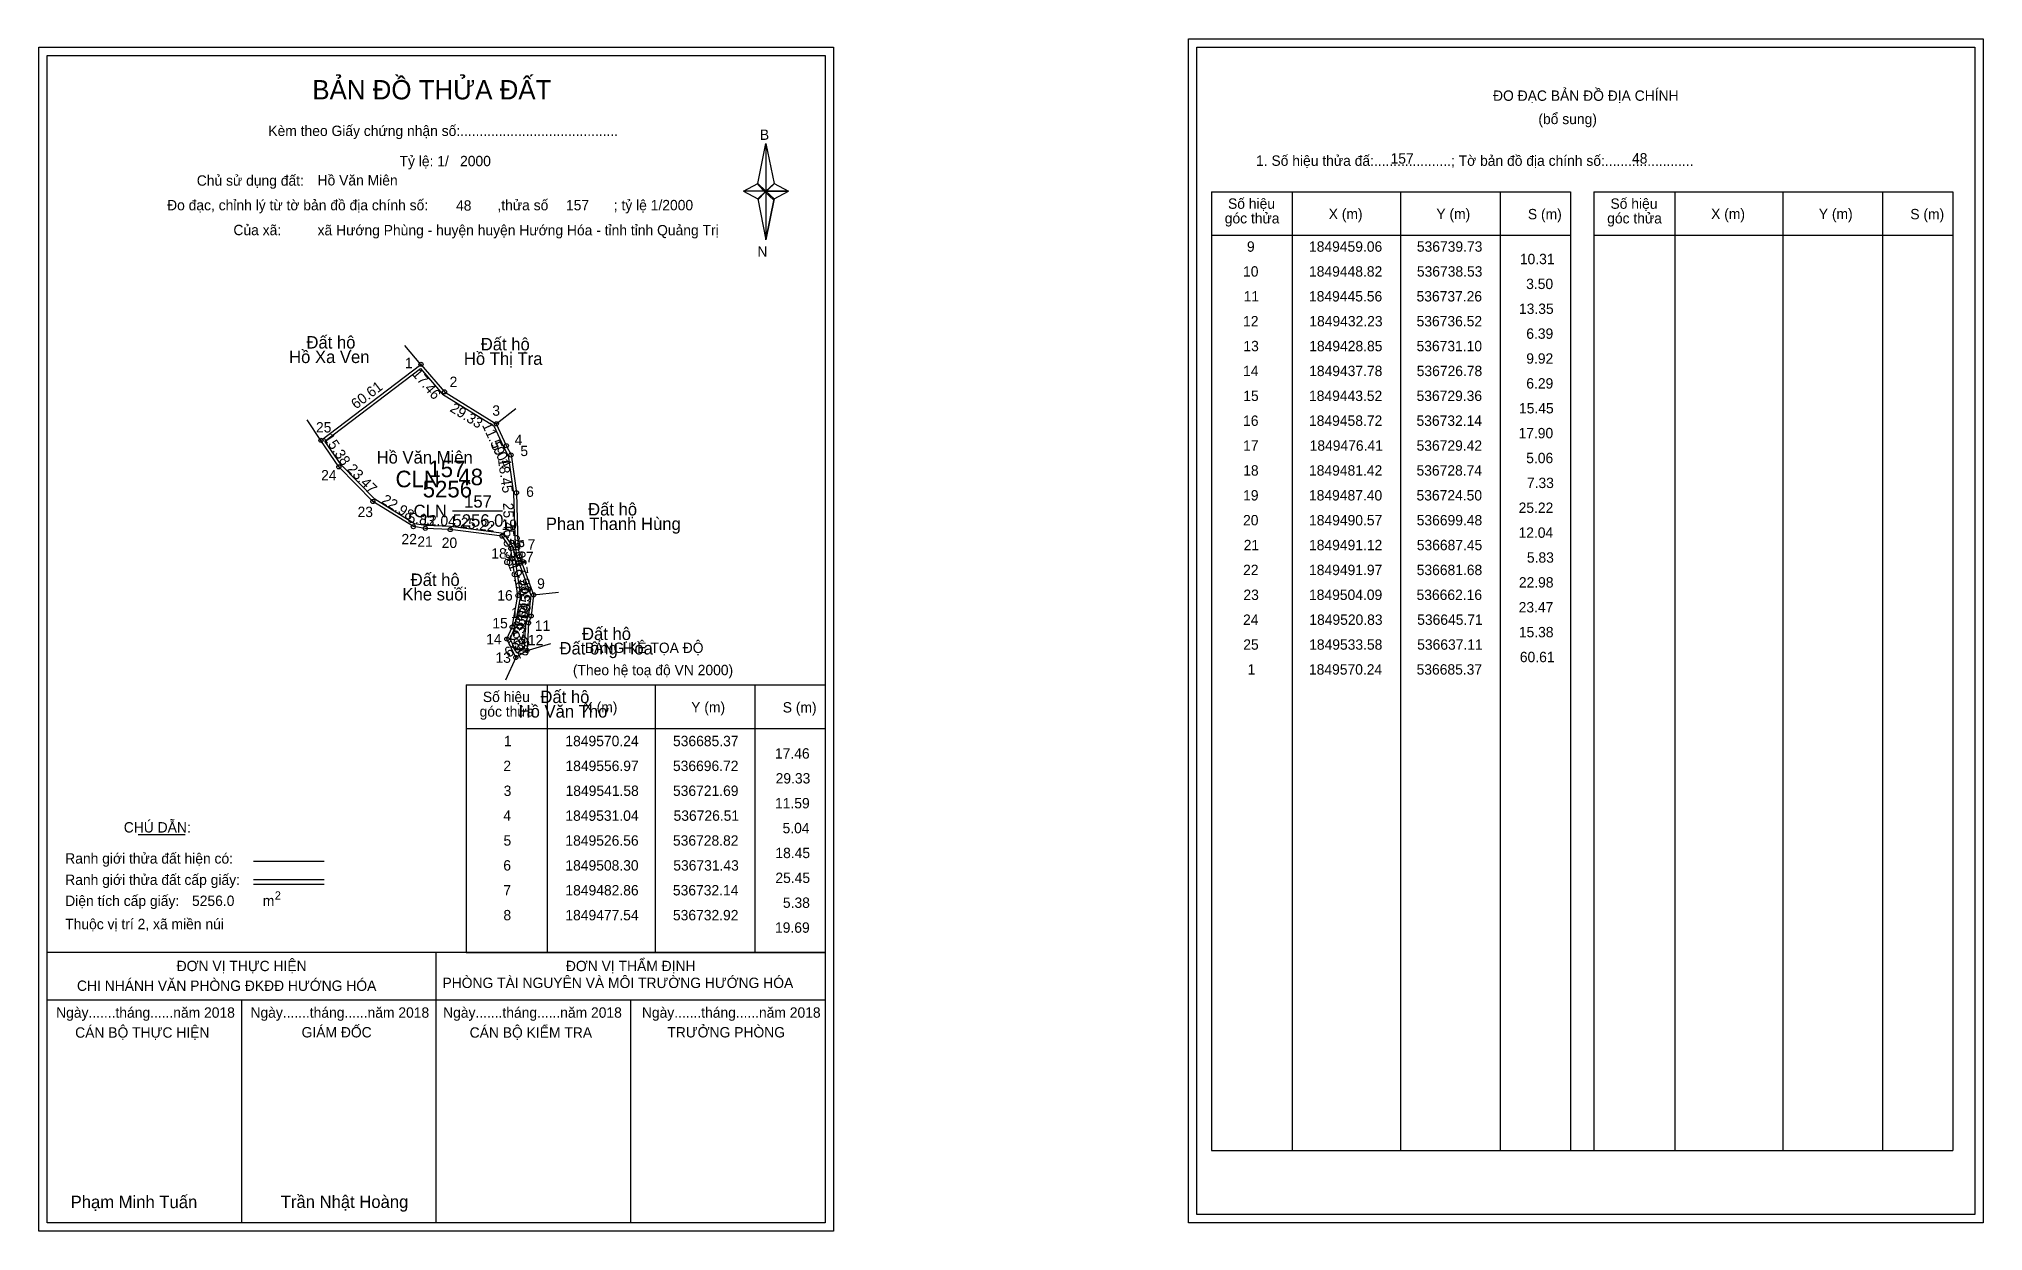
# Model space of a CAD drawing. Extents: x 536501 to 537439, y 1849152 to 1849727.
import ezdxf

# ---------------------------------------------------------------- set-up
doc = ezdxf.new("R2010")
doc.units = 0
for name, color, linetype in [('Level 1', 7, 'Continuous'), ('Level 10', 7, 'Continuous'), ('Level 11', 7, 'Continuous'), ('Level 13', 7, 'Continuous'), ('Level 2', 7, 'Continuous'), ('Level 27', 7, 'Continuous'), ('Level 3', 7, 'Continuous'), ('Level 36', 7, 'Continuous'), ('Level 4', 7, 'Continuous'), ('Level 49', 7, 'Continuous'), ('Level 5', 7, 'Continuous'), ('Level 53', 7, 'Continuous'), ('Level 55', 7, 'Continuous'), ('Level 6', 7, 'Continuous'), ('Level 63', 7, 'Continuous'), ('Level 7', 7, 'Continuous'), ('Level 9', 7, 'Continuous')]:
    doc.layers.add(name, color=color, linetype=linetype)

msp = doc.modelspace()

# ---------------------------------------------------------------- linework, layer by layer
at = {"layer": 'Level 1'}
for p, q in [((536505.01, 1849719.27), (536505.01, 1849719.27)), ((537059.66, 1849723.27), (537059.66, 1849723.27)), ((536847.86, 1849657.51), (536851.79, 1849676.79)), ((536851.79, 1849676.79), (536851.79, 1849653.74)), ((536851.79, 1849676.79), (536855.73, 1849657.51)), ((536840.97, 1849653.74), (536847.86, 1849657.51)), ((536847.86, 1849657.51), (536851.79, 1849653.74)), ((536851.5, 1849653.3), (536847.86, 1849657.07)), ((536851.79, 1849653.74), (536847.86, 1849650.06)), ((536851.5, 1849653.3), (536847.86, 1849649.62)), ((536847.86, 1849649.62), (536851.5, 1849653.3)), ((536847.86, 1849650.06), (536851.79, 1849630.34)), ((536855.43, 1849657.07), (536851.5, 1849653.3)), ((536851.5, 1849653.3), (536855.43, 1849657.07)), ((536855.43, 1849649.62), (536851.5, 1849653.3)), ((536855.73, 1849657.51), (536851.79, 1849653.74)), ((536851.79, 1849653.74), (536851.79, 1849630.34)), ((536851.79, 1849653.74), (536862.61, 1849653.74)), ((536851.79, 1849653.74), (536855.73, 1849650.06)), ((536855.73, 1849650.06), (536851.79, 1849630.34)), ((536855.73, 1849650.06), (536862.61, 1849653.74)), ((537066.72, 1849653.56), (537239.93, 1849653.56)), ((537105.9, 1849191.03), (537105.9, 1849653.56)), ((537158.05, 1849191.03), (537158.05, 1849653.56)), ((537205.99, 1849653.56), (537205.99, 1849191.03)), ((537239.93, 1849653.56), (537239.93, 1849191.03)), ((537251.24, 1849653.56), (537424.44, 1849653.56)), ((537290.42, 1849191.03), (537290.42, 1849653.56)), ((537342.56, 1849191.03), (537342.56, 1849653.56)), ((537390.51, 1849653.56), (537390.51, 1849191.03)), ((537424.44, 1849653.56), (537424.44, 1849191.03)), ((537066.72, 1849632.51), (537239.93, 1849632.51)), ((537251.24, 1849632.51), (537424.44, 1849632.51)), ((536707.2, 1849415.62), (536880.4, 1849415.62)), ((536746.38, 1849286.57), (536746.38, 1849415.62)), ((536798.52, 1849286.57), (536798.52, 1849415.62)), ((536846.47, 1849415.62), (536846.47, 1849286.57)), ((536707.2, 1849394.56), (536880.4, 1849394.56)), ((536548.85, 1849343.4), (536571.65, 1849343.4)), ((536604.58, 1849330.59), (536638.6, 1849330.59)), ((536604.58, 1849321.7), (536638.6, 1849321.7)), ((536604.58, 1849319.51), (536638.6, 1849319.51)), ((536718.67, 1849286.57), (536505.01, 1849286.57)), ((536880.4, 1849286.57), (536670.72, 1849286.57)), ((536692.71, 1849156.12), (536692.71, 1849286.57)), ((536707.2, 1849286.56), (536880.4, 1849286.56)), ((536880.41, 1849263.47), (536505.01, 1849263.47)), ((536598.86, 1849156.12), (536598.86, 1849263.47)), ((536786.56, 1849156.12), (536786.56, 1849263.47)), ((537066.72, 1849191.03), (537424.44, 1849191.03)), ((536880.4, 1849156.12), (536880.4, 1849156.12)), ((537435.06, 1849160.12), (537435.06, 1849160.12))]:
    msp.add_line(p, q, dxfattribs=at)
for points in [[(536847.86, 1849657.51), (536851.79, 1849676.79), (536851.79, 1849653.74)], [(536840.97, 1849653.74), (536847.86, 1849650.06), (536851.79, 1849653.74)], [(536851.79, 1849653.74), (536855.73, 1849657.51), (536862.61, 1849653.74)], [(536851.79, 1849653.74), (536851.79, 1849630.34), (536855.73, 1849650.06)]]:
    msp.add_lwpolyline(points, close=True, dxfattribs=at)
at = {"layer": 'Level 10'}
for p, q in [((536696.72, 1849556.97), (536721.69, 1849541.58)), ((536699.48, 1849490.57), (536687.45, 1849491.12)), ((536724.5, 1849487.4), (536699.48, 1849490.57)), ((536728.74, 1849481.42), (536724.5, 1849487.4)), ((536729.42, 1849476.41), (536728.74, 1849481.42)), ((536726.78, 1849437.78), (536729.36, 1849443.52))]:
    msp.add_line(p, q, dxfattribs=at)
for points in [[(536721.69, 1849541.58), (536726.51, 1849531.04), (536728.82, 1849526.56), (536731.43, 1849508.3), (536732.14, 1849482.86), (536732.92, 1849477.54), (536739.73, 1849459.06), (536738.53, 1849448.82), (536737.26, 1849445.56), (536736.52, 1849432.23), (536731.1, 1849428.85), (536726.78, 1849437.78), (536729.36, 1849443.52), (536732.14, 1849458.72), (536729.42, 1849476.41), (536728.74, 1849481.42), (536724.5, 1849487.4), (536699.48, 1849490.57), (536687.45, 1849491.12), (536681.68, 1849491.97), (536662.16, 1849504.09), (536645.71, 1849520.83), (536637.11, 1849533.58), (536685.37, 1849570.24), (536696.72, 1849556.97)], [(536720.59, 1849540.61), (536725.25, 1849530.43), (536727.47, 1849526.13), (536730.03, 1849508.18), (536730.74, 1849482.74), (536731.56, 1849477.19), (536738.3, 1849458.89), (536737.16, 1849449.16), (536735.87, 1849445.86), (536735.16, 1849433.03), (536731.68, 1849430.86), (536728.32, 1849437.8), (536730.71, 1849443.1), (536733.56, 1849458.7), (536730.81, 1849476.61), (536730.08, 1849481.95), (536725.29, 1849488.71), (536699.6, 1849491.97), (536687.58, 1849492.52), (536682.17, 1849493.31), (536663.04, 1849505.19), (536646.8, 1849521.72), (536639.01, 1849533.27), (536685.16, 1849568.33), (536695.8, 1849555.89)]]:
    msp.add_lwpolyline(points, close=True, dxfattribs=at)
at = {"layer": 'Level 11'}
for centre in [(536685.37, 1849570.24), (536696.72, 1849556.97), (536721.69, 1849541.58), (536721.69, 1849541.58), (536637.11, 1849533.58), (536726.51, 1849531.04), (536728.82, 1849526.56), (536645.71, 1849520.83), (536731.43, 1849508.3), (536662.16, 1849504.09), (536681.68, 1849491.97), (536687.45, 1849491.12), (536699.48, 1849490.57), (536724.5, 1849487.4), (536728.74, 1849481.42), (536732.14, 1849482.86), (536729.42, 1849476.41), (536732.92, 1849477.54), (536732.14, 1849458.72), (536739.73, 1849459.06), (536729.36, 1849443.52), (536737.26, 1849445.56), (536738.53, 1849448.82), (536726.78, 1849437.78), (536736.52, 1849432.23), (536731.1, 1849428.85)]:
    msp.add_circle(centre, 1, dxfattribs=at)
at = {"layer": 'Level 27'}
for p, q in [((536685.37, 1849570.24), (536677.57, 1849579.36)), ((536721.69, 1849541.58), (536731.1, 1849549.02)), ((536637.11, 1849533.58), (536630.4, 1849543.53)), ((536739.73, 1849459.06), (536751.66, 1849460.35)), ((536736.52, 1849432.23), (536748.02, 1849435.64)), ((536731.1, 1849428.85), (536726.1, 1849417.94))]:
    msp.add_line(p, q, dxfattribs=at)
at = {"layer": 'Level 3'}
for p, q in [((537066.72, 1849653.56), (537066.72, 1849191.03)), ((537251.24, 1849653.56), (537251.24, 1849191.03)), ((536707.2, 1849415.62), (536707.2, 1849286.57))]:
    msp.add_line(p, q, dxfattribs=at)
at = {"layer": 'Level 63'}
for points in [[(537055.66, 1849727.27), (537439.06, 1849727.27), (537439.06, 1849156.12), (537055.66, 1849156.12)], [(536501.01, 1849723.27), (536884.41, 1849723.27), (536884.41, 1849152.12), (536501.01, 1849152.12)], [(536505.01, 1849719.27), (536880.41, 1849719.27), (536880.41, 1849156.12), (536505.01, 1849156.12)], [(537059.66, 1849723.27), (537435.06, 1849723.27), (537435.06, 1849160.12), (537059.66, 1849160.12)]]:
    msp.add_lwpolyline(points, close=True, dxfattribs=at)
at = {"layer": 'Level 9'}
msp.add_line((536700.58, 1849499.54), (536724.66, 1849499.54), dxfattribs=at)

# ---------------------------------------------------------------- texts
at = {"layer": 'Level 1'}
for s, height, p in [('BẢN ĐỒ THỬA ĐẤT', 9.3313, (536632.94, 1849698.08)), ('ĐO ĐẠC BẢN ĐỒ ĐỊA CHÍNH', 5, (537202.61, 1849697.39)), ('Kèm theo Giấy chứng nhận số:.........................................', 5, (536611.71, 1849680.42)), ('(bổ sung)', 5, (537224.49, 1849686.15)), ('B', 5, (536848.88, 1849678.54)), ('1. Số hiệu thửa đấ:....................; Tờ bản đồ địa chính số:.......................', 5, (537088.27, 1849666.03)), ('Chủ sử dụng đất:', 5, (536577.19, 1849656.44)), ('Đo đạc, chỉnh lý từ tờ bản đồ địa chính số:                  ,thửa số                 ; tỷ lệ 1/2000', 5, (536562.87, 1849644.58)), ('Số hiệu', 5, (537074.75, 1849645.3)), ('Số hiệu', 5, (537259.27, 1849645.3)), ('góc thửa', 5, (537073.17, 1849638.24)), ('X (m)', 5, (537123.32, 1849640.35)), ('Y (m)', 5, (537175.27, 1849640.35)), ('S (m)', 5, (537219.43, 1849640.25)), ('góc thửa', 5, (537257.68, 1849638.24)), ('X (m)', 5, (537307.83, 1849640.35)), ('Y (m)', 5, (537359.79, 1849640.35)), ('S (m)', 5, (537403.94, 1849640.25)), ('Của xã:', 5, (536594.87, 1849632.58)), ('N', 5, (536847.68, 1849622.2)), ('BẢNG KÊ TỌA ĐỘ', 5, (536764.47, 1849431.02)), ('(Theo hệ toạ độ VN 2000)', 5, (536758.66, 1849420.3)), ('góc thửa', 5, (536713.65, 1849400.29)), ('Số hiệu', 5, (536715.23, 1849407.35)), ('X (m)', 5, (536763.79, 1849402.4)), ('Y (m)', 5, (536815.75, 1849402.4)), ('S (m)', 5, (536859.9, 1849402.3)), ('CHÚ DẪN:', 5, (536541.97, 1849344.41)), ('Ranh giới thửa đất hiện có:', 5, (536513.71, 1849329.41)), ('Ranh giới thửa đất cấp giấy:', 5, (536513.71, 1849319.13)), ('Diện tích cấp giấy:', 5, (536513.71, 1849308.97)), ('m', 5, (536609.02, 1849309.01)), ('2', 4, (536614.81, 1849312.03)), ('Thuộc vị trí 2, xã miền núi', 5, (536513.71, 1849297.77)), ('ĐƠN VỊ THỰC HIỆN', 5, (536567.48, 1849277.53)), ('ĐƠN VỊ THẨM ĐỊNH', 5, (536755.28, 1849277.53)), ('CHI NHÁNH VĂN PHÒNG ĐKĐĐ HƯỚNG HÓA', 5, (536519.39, 1849268.01)), ('PHÒNG TÀI NGUYÊN VÀ MÔI TRƯỜNG HƯỚNG HÓA', 5, (536695.73, 1849269.39)), ('Ngày.......tháng......năm 2018', 5, (536509.34, 1849255.06)), ('Ngày.......tháng......năm 2018', 5, (536603.09, 1849255.06)), ('Ngày.......tháng......năm 2018', 5, (536696.04, 1849255.06)), ('Ngày.......tháng......năm 2018', 5, (536791.95, 1849255.06)), ('CÁN BỘ THỰC HIỆN', 5, (536518.51, 1849245.43)), ('GIÁM ĐỐC', 5, (536627.77, 1849245.55)), ('CÁN BỘ KIỂM TRA', 5, (536708.85, 1849245.43)), ('TRƯỞNG PHÒNG', 5, (536804.23, 1849245.55)), ('Phạm Minh Tuấn', 6, (536516.33, 1849163.2)), ('Trần Nhật Hoàng', 6, (536617.71, 1849163.3))]:
    msp.add_text(s, height=height, dxfattribs=at).set_placement(p)
at = {"layer": 'Level 11'}
msp.add_text('Tỷ lệ: 1/', height=5, dxfattribs=at).set_placement((536675.02, 1849665.8))
at = {"layer": 'Level 13'}
for s, p in [('CLN', (536681.79, 1849496.54)), ('157', (536706.17, 1849501.14)), ('5256.0', (536700.59, 1849491.94))]:
    msp.add_text(s, height=6, dxfattribs=at).set_placement(p)
at = {"layer": 'Level 2'}
msp.add_text('Hồ Văn Miên', height=6, dxfattribs=at).set_placement((536663.95, 1849522.41))
msp.add_text('Hồ Văn Miên', height=6, dxfattribs=at).set_placement((536663.95, 1849522.41))
at = {"layer": 'Level 3'}
msp.add_text('CLN', height=8, dxfattribs=at).set_placement((536673.08, 1849510.96))
msp.add_text('CLN', height=8, dxfattribs=at).set_placement((536673.08, 1849510.96))
at = {"layer": 'Level 36'}
for s, p in [('Đất hộ', (536630.1, 1849577.89)), ('Đất hộ', (536714.21, 1849577.02)), ('Hồ Xa Ven', (536621.73, 1849570.89)), ('Hồ Thị Tra', (536706.07, 1849570.02)), ('Đất hộ', (536765.99, 1849497.36)), ('Phan Thanh Hùng', (536745.6, 1849490.36)), ('Khe suối', (536676.42, 1849456.37)), ('Đất hộ', (536680.4, 1849463.37)), ('Đất hộ', (536763.05, 1849437.29)), ('Đất ông Hòa', (536752.2, 1849430.29)), ('Hồ Văn Thơ', (536732.47, 1849399.87)), ('Đất hộ', (536742.99, 1849406.87))]:
    msp.add_text(s, height=6, dxfattribs=at).set_placement(p)
at = {"layer": 'Level 4'}
msp.add_text('157', height=8, dxfattribs=at).set_placement((536688.93, 1849515.85))
msp.add_text('157', height=8, dxfattribs=at).set_placement((536688.93, 1849515.85))
at = {"layer": 'Level 49'}
for s, rotation, p in [('17.46', 310.54079, (536680.72, 1849565.52)), ('60.61', 37.22159, (536654.02, 1849548.43)), ('29.33', 328.35283, (536698.93, 1849547.86)), ('15.38', 304.00005, (536638.21, 1849534.81)), ('11.59', 294.57488, (536714.71, 1849540.98)), ('5.04', 297.27676, (536718.9, 1849531.41)), ('23.47', 314.49939, (536649.37, 1849519.39)), ('18.45', 278.1345, (536722.45, 1849524.48)), ('22.98', 328.16379, (536665.88, 1849503.66)), ('5.83', 351.61982, (536678.71, 1849494.03)), ('25.45', 271.59864, (536724.96, 1849503.46)), ('12.04', 357.38232, (536685.36, 1849492.82)), ('25.22', 352.77918, (536704.1, 1849491.6)), ('7.33', 305.33779, (536724.36, 1849490.36)), ('5.38', 278.34108, (536725.09, 1849485.43)), ('5.06', 277.72944, (536729.82, 1849485.39)), ('19.69', 290.22917, (536727.31, 1849473.67)), ('17.90', 278.74129, (536731.12, 1849475.89)), ('10.31', 83.31614, (536736.63, 1849446.32)), ('3.50', 68.71558, (536734.11, 1849441.87)), ('15.45', 79.63546, (536735.79, 1849442)), ('6.29', 65.79716, (536731.5, 1849432.19)), ('13.35', 86.82255, (536734.85, 1849430.93)), ('6.39', 31.94833, (536727.61, 1849428.56)), ('9.92', 295.81596, (536727.63, 1849439.69))]:
    msp.add_text(s, height=5, rotation=rotation, dxfattribs=at).set_placement(p)
at = {"layer": 'Level 5'}
msp.add_text('5256', height=8, dxfattribs=at).set_placement((536686.2, 1849506.07))
msp.add_text('5256', height=8, dxfattribs=at).set_placement((536686.2, 1849506.07))
at = {"layer": 'Level 53'}
for s, p in [('9', (537083.87, 1849624.59)), ('1849459.06', (537113.82, 1849624.59)), ('536739.73', (537165.87, 1849624.59)), ('10.31', (537215.55, 1849618.59)), ('10', (537082, 1849612.59)), ('1849448.82', (537113.83, 1849612.59)), ('536738.53', (537165.87, 1849612.59)), ('3.50', (537218.6, 1849606.59)), ('11', (537082.32, 1849600.59)), ('1849445.56', (537113.82, 1849600.59)), ('536737.26', (537165.71, 1849600.59)), ('12', (537082.02, 1849588.59)), ('1849432.23', (537113.98, 1849588.59)), ('536736.52', (537165.72, 1849588.59)), ('13.35', (537215.13, 1849594.59)), ('6.39', (537218.65, 1849582.59)), ('13', (537082.18, 1849576.59)), ('1849428.85', (537113.92, 1849576.59)), ('536731.10', (537165.7, 1849576.59)), ('9.92', (537218.64, 1849570.59)), ('14', (537082, 1849564.59)), ('1849437.78', (537113.89, 1849564.59)), ('536726.78', (537165.78, 1849564.59)), ('15', (537082.11, 1849552.59)), ('1849443.52', (537113.83, 1849552.59)), ('536729.36', (537165.71, 1849552.59)), ('6.29', (537218.65, 1849558.59)), ('16', (537082.01, 1849540.59)), ('1849458.72', (537113.83, 1849540.59)), ('536732.14', (537165.69, 1849540.59)), ('15.45', (537215.13, 1849546.59)), ('17.90', (537214.9, 1849534.59)), ('17', (537082.03, 1849528.59)), ('1849476.41', (537114.13, 1849528.59)), ('536729.42', (537165.72, 1849528.59)), ('5.06', (537218.62, 1849522.59)), ('18', (537082.08, 1849516.59)), ('1849481.42', (537113.83, 1849516.59)), ('536728.74', (537165.69, 1849516.59)), ('19', (537082.03, 1849504.59)), ('1849487.40', (537113.81, 1849504.59)), ('536724.50', (537165.7, 1849504.59)), ('7.33', (537218.95, 1849510.59)), ('25.22', (537214.95, 1849498.59)), ('20', (537082, 1849492.59)), ('1849490.57', (537113.84, 1849492.59)), ('536699.48', (537165.78, 1849492.59)), ('12.04', (537214.9, 1849486.59)), ('21', (537082.32, 1849480.59)), ('1849491.12', (537113.83, 1849480.59)), ('536687.45', (537165.81, 1849480.59)), ('5.83', (537218.95, 1849474.59)), ('22', (537082.02, 1849468.59)), ('1849491.97', (537113.84, 1849468.59)), ('536681.68', (537165.78, 1849468.59)), ('23', (537082.18, 1849456.59)), ('1849504.09', (537113.83, 1849456.59)), ('536662.16', (537165.71, 1849456.59)), ('22.98', (537215.06, 1849462.59)), ('23.47', (537214.97, 1849450.59)), ('24', (537082, 1849444.59)), ('1849520.83', (537113.98, 1849444.59)), ('536645.71', (537166.02, 1849444.59)), ('15.38', (537215.06, 1849438.59)), ('25', (537082.11, 1849432.59)), ('1849533.58', (537113.89, 1849432.59)), ('536637.11', (537166.02, 1849432.59)), ('1', (537084.17, 1849420.59)), ('1849570.24', (537113.8, 1849420.59)), ('536685.37', (537165.73, 1849420.59)), ('60.61', (537215.55, 1849426.59)), ('1', (536725.4, 1849386.06)), ('1849570.24', (536755.03, 1849386.06)), ('536685.37', (536806.96, 1849386.06)), ('2', (536725.1, 1849374.06)), ('1849556.97', (536755.07, 1849374.06)), ('536696.72', (536806.94, 1849374.06)), ('17.46', (536856.15, 1849380.06)), ('3', (536725.25, 1849362.06)), ('1849541.58', (536755.12, 1849362.06)), ('536721.69', (536806.95, 1849362.06)), ('29.33', (536856.48, 1849368.06)), ('11.59', (536856.18, 1849356.06)), ('4', (536725.07, 1849350.06)), ('1849531.04', (536755.03, 1849350.06)), ('536726.51', (536807.24, 1849350.06)), ('5.04', (536859.82, 1849344.06)), ('5', (536725.19, 1849338.06)), ('1849526.56', (536755.05, 1849338.06)), ('536728.82', (536806.94, 1849338.06)), ('6', (536725.08, 1849326.06)), ('1849508.30', (536755.04, 1849326.06)), ('536731.43', (536807.1, 1849326.06)), ('18.45', (536856.36, 1849332.06)), ('25.45', (536856.36, 1849320.06)), ('7', (536725.11, 1849314.06)), ('1849482.86', (536755.05, 1849314.06)), ('536732.14', (536806.92, 1849314.06)), ('5.38', (536859.99, 1849308.06)), ('8', (536725.15, 1849302.06)), ('1849477.54', (536755.03, 1849302.06)), ('536732.92', (536806.94, 1849302.06)), ('19.69', (536856.18, 1849296.06))]:
    msp.add_text(s, height=5, dxfattribs=at).set_placement(p)
at = {"layer": 'Level 55'}
for s, height, p in [('163', 0.22, (536685.14, 1849570.02)), ('163', 0.22, (536685.14, 1849570.02)), ('1', 0.8, (536685.15, 1849570.24)), ('0', 0.22, (536685.29, 1849570.02)), ('0', 0.22, (536685.29, 1849570.02)), ('2', 0.8, (536696.45, 1849556.97)), ('0', 0.22, (536696.64, 1849556.75)), ('0', 0.22, (536696.64, 1849556.75)), ('3', 0.8, (536721.44, 1849541.58)), ('0', 0.22, (536721.61, 1849541.36)), ('0', 0.22, (536721.61, 1849541.36)), ('0', 0.22, (536721.61, 1849541.36)), ('25', 0.8, (536636.56, 1849533.58)), ('163', 0.22, (536636.88, 1849533.36)), ('163', 0.22, (536636.88, 1849533.36)), ('0', 0.22, (536637.03, 1849533.36)), ('4', 0.8, (536726.23, 1849531.04)), ('0', 0.22, (536726.43, 1849530.82)), ('5', 0.8, (536728.56, 1849526.56)), ('0', 0.22, (536728.74, 1849526.34)), ('24', 0.8, (536645.14, 1849520.83)), ('0', 0.22, (536645.63, 1849520.61)), ('6', 0.8, (536731.16, 1849508.3)), ('0', 0.22, (536731.35, 1849508.08)), ('23', 0.8, (536661.62, 1849504.09)), ('0', 0.22, (536662.08, 1849503.87)), ('22', 0.8, (536681.11, 1849491.97)), ('0', 0.22, (536681.6, 1849491.75)), ('21', 0.8, (536686.93, 1849491.12)), ('0', 0.22, (536687.37, 1849490.9)), ('20', 0.8, (536698.91, 1849490.57)), ('0', 0.22, (536699.4, 1849490.35)), ('19', 0.8, (536723.93, 1849487.4)), ('0', 0.22, (536724.42, 1849487.18)), ('18', 0.8, (536728.18, 1849481.42)), ('0', 0.22, (536728.66, 1849481.2)), ('7', 0.8, (536731.87, 1849482.86)), ('0', 0.22, (536732.06, 1849482.64)), ('17', 0.8, (536728.86, 1849476.41)), ('0', 0.22, (536729.34, 1849476.19)), ('8', 0.8, (536732.66, 1849477.54)), ('0', 0.22, (536732.84, 1849477.32)), ('16', 0.8, (536731.57, 1849458.72)), ('0', 0.22, (536732.06, 1849458.5)), ('9', 0.8, (536739.46, 1849459.06)), ('0', 0.22, (536739.65, 1849458.84)), ('0', 0.22, (536739.65, 1849458.84)), ('15', 0.8, (536728.81, 1849443.52)), ('0', 0.22, (536729.28, 1849443.3)), ('11', 0.8, (536736.74, 1849445.56)), ('0', 0.22, (536737.18, 1849445.34)), ('10', 0.8, (536737.96, 1849448.82)), ('0', 0.22, (536738.45, 1849448.6)), ('14', 0.8, (536726.21, 1849437.78)), ('0', 0.22, (536726.7, 1849437.56)), ('12', 0.8, (536735.95, 1849432.23)), ('13', 0.8, (536730.56, 1849428.85)), ('202', 0.22, (536730.86, 1849428.63)), ('0', 0.22, (536731.02, 1849428.63)), ('202', 0.22, (536736.28, 1849432.01)), ('0', 0.22, (536736.44, 1849432.01))]:
    msp.add_text(s, height=height, dxfattribs=at).set_placement(p)
at = {"layer": 'Level 6'}
for s, p in [('2000', (536704.22, 1849665.84)), ('157', (537153.17, 1849667.11)), ('48', (537269.66, 1849667.15)), ('Hồ Văn Miên', (536635.46, 1849656.57)), ('48', (536702.27, 1849644.4)), ('157', (536755.33, 1849644.56)), ('xã Hướng Phùng - huyện huyện Hướng Hóa - tỉnh tỉnh Quảng Trị', (536635.48, 1849632.49)), ('5256.0', (536574.89, 1849308.98))]:
    msp.add_text(s, height=5, dxfattribs=at).set_placement(p)
at = {"layer": 'Level 7'}
msp.add_text('48', height=8, dxfattribs=at).set_placement((536703.41, 1849511.93))
at = {"layer": 'Level 9'}
for s, p in [('1', (536677.61, 1849568.42)), ('2', (536699.19, 1849559.33)), ('3', (536719.78, 1849545.47)), ('25', (536634.7, 1849537.39)), ('4', (536730.55, 1849531.34)), ('5', (536733.31, 1849526.01)), ('24', (536637.19, 1849514.28)), ('6', (536736.1, 1849506.34)), ('23', (536654.77, 1849496.59)), ('19', (536724.25, 1849490.39)), ('22', (536675.94, 1849483.46)), ('21', (536683.6, 1849482.25)), ('20', (536695.37, 1849481.69)), ('18', (536719.3, 1849476.57)), ('17', (536732.23, 1849474.83)), ('7', (536736.83, 1849480.91)), ('8', (536725.08, 1849473.46)), ('16', (536722.19, 1849456.31)), ('9', (536741.41, 1849462)), ('10', (536728.76, 1849447.87)), ('15', (536719.8, 1849442.92)), ('11', (536740.27, 1849441.7)), ('14', (536716.81, 1849435.19)), ('12', (536736.95, 1849434.75)), ('13', (536721.31, 1849426.28))]:
    msp.add_text(s, height=5, dxfattribs=at).set_placement(p)

doc.saveas('drawing.dxf')
